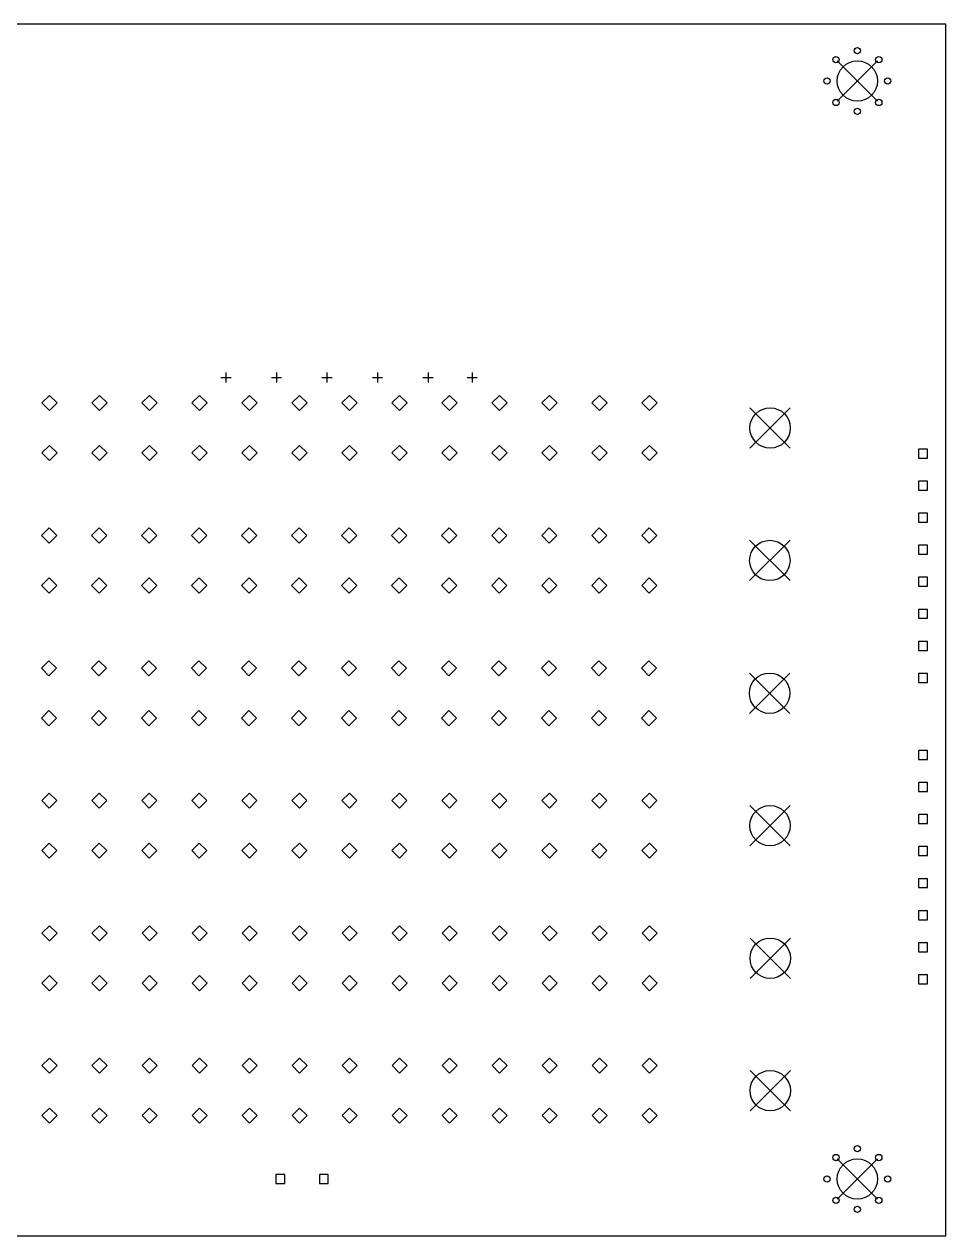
# Model space of a CAD drawing. Extents: x 1.1 to 12.3, y -11.1 to -6.1.
# Drawn here: x 9.45 to 12.323, y -9.843 to -6.063 of the extents above; entities that cross this region are included whole.
import ezdxf

# ---------------------------------------------------------------- set-up
doc = ezdxf.new("R2010")
doc.units = 0
doc.header["$MEASUREMENT"] = 0
doc.layers.add('BLACK', color=7, linetype='CONTINUOUS')

msp = doc.modelspace()

# ---------------------------------------------------------------- linework, layer by layer
at = {"layer": 'BLACK', "linetype": 'CONTINUOUS'}
for p, q in [((12.3228, -6.06299), (1.1811, -6.06299)), ((12.3228, -9.84252), (12.3228, -6.06299)), ((11.9843, -6.17717), (12.1102, -6.30315)), ((12.1102, -6.17717), (11.9843, -6.30315)), ((10.063, -7.16535), (10.0945, -7.16535)), ((10.0787, -7.14961), (10.0787, -7.1811)), ((10.2205, -7.16535), (10.252, -7.16535)), ((10.2362, -7.14961), (10.2362, -7.1811)), ((10.378, -7.16535), (10.4094, -7.16535)), ((10.3937, -7.14961), (10.3937, -7.1811)), ((10.5354, -7.16535), (10.5669, -7.16535)), ((10.5512, -7.14961), (10.5512, -7.1811)), ((10.6929, -7.16535), (10.7244, -7.16535)), ((10.7087, -7.14961), (10.7087, -7.1811)), ((10.8307, -7.16535), (10.8622, -7.16535)), ((10.8465, -7.14961), (10.8465, -7.1811)), ((9.52835, -7.22087), (9.50472, -7.24449)), ((9.50472, -7.24449), (9.52835, -7.26811)), ((9.55197, -7.24449), (9.52835, -7.22087)), ((9.52835, -7.26811), (9.55197, -7.24449)), ((9.68425, -7.22087), (9.66063, -7.24449)), ((9.66063, -7.24449), (9.68425, -7.26811)), ((9.70787, -7.24449), (9.68425, -7.22087)), ((9.68425, -7.26811), (9.70787, -7.24449)), ((9.84016, -7.22087), (9.81654, -7.24449)), ((9.81654, -7.24449), (9.84016, -7.26811)), ((9.86378, -7.24449), (9.84016, -7.22087)), ((9.84016, -7.26811), (9.86378, -7.24449)), ((9.99606, -7.22087), (9.97244, -7.24449)), ((9.97244, -7.24449), (9.99606, -7.26811)), ((10.0197, -7.24449), (9.99606, -7.22087)), ((9.99606, -7.26811), (10.0197, -7.24449)), ((10.152, -7.22087), (10.1283, -7.24449)), ((10.1283, -7.24449), (10.152, -7.26811)), ((10.1756, -7.24449), (10.152, -7.22087)), ((10.152, -7.26811), (10.1756, -7.24449)), ((10.3079, -7.22087), (10.2843, -7.24449)), ((10.2843, -7.24449), (10.3079, -7.26811)), ((10.3315, -7.24449), (10.3079, -7.22087)), ((10.3079, -7.26811), (10.3315, -7.24449)), ((10.4638, -7.22087), (10.4402, -7.24449)), ((10.4402, -7.24449), (10.4638, -7.26811)), ((10.4874, -7.24449), (10.4638, -7.22087)), ((10.4638, -7.26811), (10.4874, -7.24449)), ((10.6197, -7.22087), (10.5961, -7.24449)), ((10.5961, -7.24449), (10.6197, -7.26811)), ((10.6433, -7.24449), (10.6197, -7.22087)), ((10.6197, -7.26811), (10.6433, -7.24449)), ((10.7756, -7.22087), (10.752, -7.24449)), ((10.752, -7.24449), (10.7756, -7.26811)), ((10.7992, -7.24449), (10.7756, -7.22087)), ((10.7756, -7.26811), (10.7992, -7.24449)), ((10.9315, -7.22087), (10.9079, -7.24449)), ((10.9079, -7.24449), (10.9315, -7.26811)), ((10.9551, -7.24449), (10.9315, -7.22087)), ((10.9315, -7.26811), (10.9551, -7.24449)), ((11.0874, -7.22087), (11.0638, -7.24449)), ((11.0638, -7.24449), (11.0874, -7.26811)), ((11.111, -7.24449), (11.0874, -7.22087)), ((11.0874, -7.26811), (11.111, -7.24449)), ((11.2433, -7.22087), (11.2197, -7.24449)), ((11.2197, -7.24449), (11.2433, -7.26811)), ((11.2669, -7.24449), (11.2433, -7.22087)), ((11.2433, -7.26811), (11.2669, -7.24449)), ((11.3992, -7.22087), (11.3756, -7.24449)), ((11.3756, -7.24449), (11.3992, -7.26811)), ((11.4228, -7.24449), (11.3992, -7.22087)), ((11.3992, -7.26811), (11.4228, -7.24449)), ((11.7122, -7.25945), (11.8382, -7.38543)), ((11.8382, -7.25945), (11.7122, -7.38543)), ((9.52835, -7.37677), (9.50472, -7.40039)), ((9.50472, -7.40039), (9.52835, -7.42402)), ((9.55197, -7.40039), (9.52835, -7.37677)), ((9.52835, -7.42402), (9.55197, -7.40039)), ((9.68425, -7.37677), (9.66063, -7.40039)), ((9.66063, -7.40039), (9.68425, -7.42402)), ((9.70787, -7.40039), (9.68425, -7.37677)), ((9.68425, -7.42402), (9.70787, -7.40039)), ((9.84016, -7.37677), (9.81654, -7.40039)), ((9.81654, -7.40039), (9.84016, -7.42402)), ((9.86378, -7.40039), (9.84016, -7.37677)), ((9.84016, -7.42402), (9.86378, -7.40039)), ((9.99606, -7.37677), (9.97244, -7.40039)), ((9.97244, -7.40039), (9.99606, -7.42402)), ((10.0197, -7.40039), (9.99606, -7.37677)), ((9.99606, -7.42402), (10.0197, -7.40039)), ((10.152, -7.37677), (10.1283, -7.40039)), ((10.1283, -7.40039), (10.152, -7.42402)), ((10.1756, -7.40039), (10.152, -7.37677)), ((10.152, -7.42402), (10.1756, -7.40039)), ((10.3079, -7.37677), (10.2843, -7.40039)), ((10.2843, -7.40039), (10.3079, -7.42402)), ((10.3315, -7.40039), (10.3079, -7.37677)), ((10.3079, -7.42402), (10.3315, -7.40039)), ((10.4638, -7.37677), (10.4402, -7.40039)), ((10.4402, -7.40039), (10.4638, -7.42402)), ((10.4874, -7.40039), (10.4638, -7.37677)), ((10.4638, -7.42402), (10.4874, -7.40039)), ((10.6197, -7.37677), (10.5961, -7.40039)), ((10.5961, -7.40039), (10.6197, -7.42402)), ((10.6433, -7.40039), (10.6197, -7.37677)), ((10.6197, -7.42402), (10.6433, -7.40039)), ((10.7756, -7.37677), (10.752, -7.40039)), ((10.752, -7.40039), (10.7756, -7.42402)), ((10.7992, -7.40039), (10.7756, -7.37677)), ((10.7756, -7.42402), (10.7992, -7.40039)), ((10.9315, -7.37677), (10.9079, -7.40039)), ((10.9079, -7.40039), (10.9315, -7.42402)), ((10.9551, -7.40039), (10.9315, -7.37677)), ((10.9315, -7.42402), (10.9551, -7.40039)), ((11.0874, -7.37677), (11.0638, -7.40039)), ((11.0638, -7.40039), (11.0874, -7.42402)), ((11.111, -7.40039), (11.0874, -7.37677)), ((11.0874, -7.42402), (11.111, -7.40039)), ((11.2433, -7.37677), (11.2197, -7.40039)), ((11.2197, -7.40039), (11.2433, -7.42402)), ((11.2669, -7.40039), (11.2433, -7.37677)), ((11.2433, -7.42402), (11.2669, -7.40039)), ((11.3992, -7.37677), (11.3756, -7.40039)), ((11.3756, -7.40039), (11.3992, -7.42402)), ((11.4228, -7.40039), (11.3992, -7.37677)), ((11.3992, -7.42402), (11.4228, -7.40039)), ((12.2659, -7.38844), (12.238, -7.38844)), ((12.238, -7.38844), (12.238, -7.41628)), ((12.2659, -7.41628), (12.2659, -7.38844)), ((12.238, -7.41628), (12.2659, -7.41628)), ((12.2659, -7.48844), (12.238, -7.48844)), ((12.238, -7.48844), (12.238, -7.51628)), ((12.238, -7.51628), (12.2659, -7.51628)), ((12.2659, -7.51628), (12.2659, -7.48844)), ((12.2659, -7.58844), (12.238, -7.58844)), ((12.238, -7.58844), (12.238, -7.61628)), ((12.2659, -7.61628), (12.2659, -7.58844)), ((9.52756, -7.63425), (9.50394, -7.65787)), ((9.55118, -7.65787), (9.52756, -7.63425)), ((9.68346, -7.63425), (9.65984, -7.65787)), ((9.70709, -7.65787), (9.68346, -7.63425)), ((9.83937, -7.63425), (9.81575, -7.65787)), ((9.86299, -7.65787), (9.83937, -7.63425)), ((9.99528, -7.63425), (9.97165, -7.65787)), ((10.0189, -7.65787), (9.99528, -7.63425)), ((10.1512, -7.63425), (10.1276, -7.65787)), ((10.1748, -7.65787), (10.1512, -7.63425)), ((10.3071, -7.63425), (10.2835, -7.65787)), ((10.3307, -7.65787), (10.3071, -7.63425)), ((10.463, -7.63425), (10.4394, -7.65787)), ((10.4866, -7.65787), (10.463, -7.63425)), ((10.6189, -7.63425), (10.5953, -7.65787)), ((10.6425, -7.65787), (10.6189, -7.63425)), ((10.7748, -7.63425), (10.7512, -7.65787)), ((10.7984, -7.65787), (10.7748, -7.63425)), ((10.9307, -7.63425), (10.9071, -7.65787)), ((10.9543, -7.65787), (10.9307, -7.63425)), ((11.0866, -7.63425), (11.063, -7.65787)), ((11.1102, -7.65787), (11.0866, -7.63425)), ((11.2425, -7.63425), (11.2189, -7.65787)), ((11.2661, -7.65787), (11.2425, -7.63425)), ((11.3984, -7.63425), (11.3748, -7.65787)), ((11.422, -7.65787), (11.3984, -7.63425)), ((12.238, -7.61628), (12.2659, -7.61628)), ((9.50394, -7.65787), (9.52756, -7.6815)), ((9.52756, -7.6815), (9.55118, -7.65787)), ((9.65984, -7.65787), (9.68346, -7.6815)), ((9.68346, -7.6815), (9.70709, -7.65787)), ((9.81575, -7.65787), (9.83937, -7.6815)), ((9.83937, -7.6815), (9.86299, -7.65787)), ((9.97165, -7.65787), (9.99528, -7.6815)), ((9.99528, -7.6815), (10.0189, -7.65787)), ((10.1276, -7.65787), (10.1512, -7.6815)), ((10.1512, -7.6815), (10.1748, -7.65787)), ((10.2835, -7.65787), (10.3071, -7.6815)), ((10.3071, -7.6815), (10.3307, -7.65787)), ((10.4394, -7.65787), (10.463, -7.6815)), ((10.463, -7.6815), (10.4866, -7.65787)), ((10.5953, -7.65787), (10.6189, -7.6815)), ((10.6189, -7.6815), (10.6425, -7.65787)), ((10.7512, -7.65787), (10.7748, -7.6815)), ((10.7748, -7.6815), (10.7984, -7.65787)), ((10.9071, -7.65787), (10.9307, -7.6815)), ((10.9307, -7.6815), (10.9543, -7.65787)), ((11.063, -7.65787), (11.0866, -7.6815)), ((11.0866, -7.6815), (11.1102, -7.65787)), ((11.2189, -7.65787), (11.2425, -7.6815)), ((11.2425, -7.6815), (11.2661, -7.65787)), ((11.3748, -7.65787), (11.3984, -7.6815)), ((11.3984, -7.6815), (11.422, -7.65787)), ((11.7114, -7.67283), (11.8374, -7.79882)), ((11.8374, -7.67283), (11.7114, -7.79882)), ((12.2659, -7.68844), (12.238, -7.68844)), ((12.238, -7.68844), (12.238, -7.71628)), ((12.2659, -7.71628), (12.2659, -7.68844)), ((12.238, -7.71628), (12.2659, -7.71628)), ((9.52756, -7.79016), (9.50394, -7.81378)), ((9.50394, -7.81378), (9.52756, -7.8374)), ((9.55118, -7.81378), (9.52756, -7.79016)), ((9.52756, -7.8374), (9.55118, -7.81378)), ((9.68346, -7.79016), (9.65984, -7.81378)), ((9.65984, -7.81378), (9.68346, -7.8374)), ((9.70709, -7.81378), (9.68346, -7.79016)), ((9.68346, -7.8374), (9.70709, -7.81378)), ((9.83937, -7.79016), (9.81575, -7.81378)), ((9.81575, -7.81378), (9.83937, -7.8374)), ((9.86299, -7.81378), (9.83937, -7.79016)), ((9.83937, -7.8374), (9.86299, -7.81378)), ((9.99528, -7.79016), (9.97165, -7.81378)), ((9.97165, -7.81378), (9.99528, -7.8374)), ((10.0189, -7.81378), (9.99528, -7.79016)), ((9.99528, -7.8374), (10.0189, -7.81378)), ((10.1512, -7.79016), (10.1276, -7.81378)), ((10.1276, -7.81378), (10.1512, -7.8374)), ((10.1748, -7.81378), (10.1512, -7.79016)), ((10.1512, -7.8374), (10.1748, -7.81378)), ((10.3071, -7.79016), (10.2835, -7.81378)), ((10.2835, -7.81378), (10.3071, -7.8374)), ((10.3307, -7.81378), (10.3071, -7.79016)), ((10.3071, -7.8374), (10.3307, -7.81378)), ((10.463, -7.79016), (10.4394, -7.81378)), ((10.4394, -7.81378), (10.463, -7.8374)), ((10.4866, -7.81378), (10.463, -7.79016)), ((10.463, -7.8374), (10.4866, -7.81378)), ((10.6189, -7.79016), (10.5953, -7.81378)), ((10.5953, -7.81378), (10.6189, -7.8374)), ((10.6425, -7.81378), (10.6189, -7.79016)), ((10.6189, -7.8374), (10.6425, -7.81378)), ((10.7748, -7.79016), (10.7512, -7.81378)), ((10.7512, -7.81378), (10.7748, -7.8374)), ((10.7984, -7.81378), (10.7748, -7.79016)), ((10.7748, -7.8374), (10.7984, -7.81378)), ((10.9307, -7.79016), (10.9071, -7.81378)), ((10.9071, -7.81378), (10.9307, -7.8374)), ((10.9543, -7.81378), (10.9307, -7.79016)), ((10.9307, -7.8374), (10.9543, -7.81378)), ((11.0866, -7.79016), (11.063, -7.81378)), ((11.063, -7.81378), (11.0866, -7.8374)), ((11.1102, -7.81378), (11.0866, -7.79016)), ((11.0866, -7.8374), (11.1102, -7.81378)), ((11.2425, -7.79016), (11.2189, -7.81378)), ((11.2189, -7.81378), (11.2425, -7.8374)), ((11.2661, -7.81378), (11.2425, -7.79016)), ((11.2425, -7.8374), (11.2661, -7.81378)), ((11.3984, -7.79016), (11.3748, -7.81378)), ((11.3748, -7.81378), (11.3984, -7.8374)), ((11.422, -7.81378), (11.3984, -7.79016)), ((11.3984, -7.8374), (11.422, -7.81378)), ((12.2659, -7.78844), (12.238, -7.78844)), ((12.238, -7.78844), (12.238, -7.81628)), ((12.238, -7.81628), (12.2659, -7.81628)), ((12.2659, -7.81628), (12.2659, -7.78844)), ((12.2659, -7.88844), (12.238, -7.88844)), ((12.238, -7.88844), (12.238, -7.91628)), ((12.2659, -7.91628), (12.2659, -7.88844)), ((12.238, -7.91628), (12.2659, -7.91628)), ((12.2659, -7.98844), (12.238, -7.98844)), ((12.238, -7.98844), (12.238, -8.01628)), ((12.2659, -8.01628), (12.2659, -7.98844)), ((9.52677, -8.04843), (9.50315, -8.07205)), ((9.55039, -8.07205), (9.52677, -8.04843)), ((9.68268, -8.04843), (9.65906, -8.07205)), ((9.7063, -8.07205), (9.68268, -8.04843)), ((9.83858, -8.04843), (9.81496, -8.07205)), ((9.8622, -8.07205), (9.83858, -8.04843)), ((9.99449, -8.04843), (9.97087, -8.07205)), ((10.0181, -8.07205), (9.99449, -8.04843)), ((10.1504, -8.04843), (10.1268, -8.07205)), ((10.174, -8.07205), (10.1504, -8.04843)), ((10.3063, -8.04843), (10.2827, -8.07205)), ((10.3299, -8.07205), (10.3063, -8.04843)), ((10.4622, -8.04843), (10.4386, -8.07205)), ((10.4858, -8.07205), (10.4622, -8.04843)), ((10.6181, -8.04843), (10.5945, -8.07205)), ((10.6417, -8.07205), (10.6181, -8.04843)), ((10.774, -8.04843), (10.7504, -8.07205)), ((10.7976, -8.07205), (10.774, -8.04843)), ((10.9299, -8.04843), (10.9063, -8.07205)), ((10.9535, -8.07205), (10.9299, -8.04843)), ((11.0858, -8.04843), (11.0622, -8.07205)), ((11.1094, -8.07205), (11.0858, -8.04843)), ((11.2417, -8.04843), (11.2181, -8.07205)), ((11.2654, -8.07205), (11.2417, -8.04843)), ((11.3976, -8.04843), (11.374, -8.07205)), ((11.4213, -8.07205), (11.3976, -8.04843)), ((12.238, -8.01628), (12.2659, -8.01628)), ((9.50315, -8.07205), (9.52677, -8.09567)), ((9.52677, -8.09567), (9.55039, -8.07205)), ((9.65906, -8.07205), (9.68268, -8.09567)), ((9.68268, -8.09567), (9.7063, -8.07205)), ((9.81496, -8.07205), (9.83858, -8.09567)), ((9.83858, -8.09567), (9.8622, -8.07205)), ((9.97087, -8.07205), (9.99449, -8.09567)), ((9.99449, -8.09567), (10.0181, -8.07205)), ((10.1268, -8.07205), (10.1504, -8.09567)), ((10.1504, -8.09567), (10.174, -8.07205)), ((10.2827, -8.07205), (10.3063, -8.09567)), ((10.3063, -8.09567), (10.3299, -8.07205)), ((10.4386, -8.07205), (10.4622, -8.09567)), ((10.4622, -8.09567), (10.4858, -8.07205)), ((10.5945, -8.07205), (10.6181, -8.09567)), ((10.6181, -8.09567), (10.6417, -8.07205)), ((10.7504, -8.07205), (10.774, -8.09567)), ((10.774, -8.09567), (10.7976, -8.07205)), ((10.9063, -8.07205), (10.9299, -8.09567)), ((10.9299, -8.09567), (10.9535, -8.07205)), ((11.0622, -8.07205), (11.0858, -8.09567)), ((11.0858, -8.09567), (11.1094, -8.07205)), ((11.2181, -8.07205), (11.2417, -8.09567)), ((11.2417, -8.09567), (11.2654, -8.07205)), ((11.374, -8.07205), (11.3976, -8.09567)), ((11.3976, -8.09567), (11.4213, -8.07205)), ((11.7106, -8.08701), (11.8366, -8.21299)), ((11.8366, -8.08701), (11.7106, -8.21299)), ((12.2659, -8.08844), (12.238, -8.08844)), ((12.238, -8.08844), (12.238, -8.11628)), ((12.238, -8.11628), (12.2659, -8.11628)), ((12.2659, -8.11628), (12.2659, -8.08844)), ((9.52677, -8.20433), (9.50315, -8.22795)), ((9.50315, -8.22795), (9.52677, -8.25157)), ((9.55039, -8.22795), (9.52677, -8.20433)), ((9.52677, -8.25157), (9.55039, -8.22795)), ((9.68268, -8.20433), (9.65906, -8.22795)), ((9.65906, -8.22795), (9.68268, -8.25157)), ((9.7063, -8.22795), (9.68268, -8.20433)), ((9.68268, -8.25157), (9.7063, -8.22795)), ((9.83858, -8.20433), (9.81496, -8.22795)), ((9.81496, -8.22795), (9.83858, -8.25157)), ((9.8622, -8.22795), (9.83858, -8.20433)), ((9.83858, -8.25157), (9.8622, -8.22795)), ((9.99449, -8.20433), (9.97087, -8.22795)), ((9.97087, -8.22795), (9.99449, -8.25157)), ((10.0181, -8.22795), (9.99449, -8.20433)), ((9.99449, -8.25157), (10.0181, -8.22795)), ((10.1504, -8.20433), (10.1268, -8.22795)), ((10.1268, -8.22795), (10.1504, -8.25157)), ((10.174, -8.22795), (10.1504, -8.20433)), ((10.1504, -8.25157), (10.174, -8.22795)), ((10.3063, -8.20433), (10.2827, -8.22795)), ((10.2827, -8.22795), (10.3063, -8.25157)), ((10.3299, -8.22795), (10.3063, -8.20433)), ((10.3063, -8.25157), (10.3299, -8.22795)), ((10.4622, -8.20433), (10.4386, -8.22795)), ((10.4386, -8.22795), (10.4622, -8.25157)), ((10.4858, -8.22795), (10.4622, -8.20433)), ((10.4622, -8.25157), (10.4858, -8.22795)), ((10.6181, -8.20433), (10.5945, -8.22795)), ((10.5945, -8.22795), (10.6181, -8.25157)), ((10.6417, -8.22795), (10.6181, -8.20433)), ((10.6181, -8.25157), (10.6417, -8.22795)), ((10.774, -8.20433), (10.7504, -8.22795)), ((10.7504, -8.22795), (10.774, -8.25157)), ((10.7976, -8.22795), (10.774, -8.20433)), ((10.774, -8.25157), (10.7976, -8.22795)), ((10.9299, -8.20433), (10.9063, -8.22795)), ((10.9063, -8.22795), (10.9299, -8.25157)), ((10.9535, -8.22795), (10.9299, -8.20433)), ((10.9299, -8.25157), (10.9535, -8.22795)), ((11.0858, -8.20433), (11.0622, -8.22795)), ((11.0622, -8.22795), (11.0858, -8.25157)), ((11.1094, -8.22795), (11.0858, -8.20433)), ((11.0858, -8.25157), (11.1094, -8.22795)), ((11.2417, -8.20433), (11.2181, -8.22795)), ((11.2181, -8.22795), (11.2417, -8.25157)), ((11.2654, -8.22795), (11.2417, -8.20433)), ((11.2417, -8.25157), (11.2654, -8.22795)), ((11.3976, -8.20433), (11.374, -8.22795)), ((11.374, -8.22795), (11.3976, -8.25157)), ((11.4213, -8.22795), (11.3976, -8.20433)), ((11.3976, -8.25157), (11.4213, -8.22795)), ((12.2659, -8.3286), (12.238, -8.3286)), ((12.238, -8.3286), (12.238, -8.35644)), ((12.2659, -8.35644), (12.2659, -8.3286)), ((12.238, -8.35644), (12.2659, -8.35644)), ((9.52795, -8.46142), (9.50433, -8.48504)), ((9.55157, -8.48504), (9.52795, -8.46142)), ((9.68386, -8.46142), (9.66024, -8.48504)), ((9.70748, -8.48504), (9.68386, -8.46142)), ((9.83976, -8.46142), (9.81614, -8.48504)), ((9.86339, -8.48504), (9.83976, -8.46142)), ((9.99567, -8.46142), (9.97205, -8.48504)), ((10.0193, -8.48504), (9.99567, -8.46142)), ((10.1516, -8.46142), (10.128, -8.48504)), ((10.1752, -8.48504), (10.1516, -8.46142)), ((10.3075, -8.46142), (10.2839, -8.48504)), ((10.3311, -8.48504), (10.3075, -8.46142)), ((10.4634, -8.46142), (10.4398, -8.48504)), ((10.487, -8.48504), (10.4634, -8.46142)), ((10.6193, -8.46142), (10.5957, -8.48504)), ((10.6429, -8.48504), (10.6193, -8.46142)), ((10.7752, -8.46142), (10.7516, -8.48504)), ((10.7988, -8.48504), (10.7752, -8.46142)), ((10.9311, -8.46142), (10.9075, -8.48504)), ((10.9547, -8.48504), (10.9311, -8.46142)), ((11.087, -8.46142), (11.0634, -8.48504)), ((11.1106, -8.48504), (11.087, -8.46142)), ((11.2429, -8.46142), (11.2193, -8.48504)), ((11.2665, -8.48504), (11.2429, -8.46142)), ((11.3988, -8.46142), (11.3752, -8.48504)), ((11.4224, -8.48504), (11.3988, -8.46142)), ((12.2659, -8.4286), (12.238, -8.4286)), ((12.238, -8.4286), (12.238, -8.45644)), ((12.238, -8.45644), (12.2659, -8.45644)), ((12.2659, -8.45644), (12.2659, -8.4286)), ((9.50433, -8.48504), (9.52795, -8.50866)), ((9.52795, -8.50866), (9.55157, -8.48504)), ((9.66024, -8.48504), (9.68386, -8.50866)), ((9.68386, -8.50866), (9.70748, -8.48504)), ((9.81614, -8.48504), (9.83976, -8.50866)), ((9.83976, -8.50866), (9.86339, -8.48504)), ((9.97205, -8.48504), (9.99567, -8.50866)), ((9.99567, -8.50866), (10.0193, -8.48504)), ((10.128, -8.48504), (10.1516, -8.50866)), ((10.1516, -8.50866), (10.1752, -8.48504)), ((10.2839, -8.48504), (10.3075, -8.50866)), ((10.3075, -8.50866), (10.3311, -8.48504)), ((10.4398, -8.48504), (10.4634, -8.50866)), ((10.4634, -8.50866), (10.487, -8.48504)), ((10.5957, -8.48504), (10.6193, -8.50866)), ((10.6193, -8.50866), (10.6429, -8.48504)), ((10.7516, -8.48504), (10.7752, -8.50866)), ((10.7752, -8.50866), (10.7988, -8.48504)), ((10.9075, -8.48504), (10.9311, -8.50866)), ((10.9311, -8.50866), (10.9547, -8.48504)), ((11.0634, -8.48504), (11.087, -8.50866)), ((11.087, -8.50866), (11.1106, -8.48504)), ((11.2193, -8.48504), (11.2429, -8.50866)), ((11.2429, -8.50866), (11.2665, -8.48504)), ((11.3752, -8.48504), (11.3988, -8.50866)), ((11.3988, -8.50866), (11.4224, -8.48504)), ((11.7118, -8.5), (11.8378, -8.62598)), ((11.8378, -8.5), (11.7118, -8.62598)), ((12.2659, -8.5286), (12.238, -8.5286)), ((12.238, -8.5286), (12.238, -8.55644)), ((12.2659, -8.55644), (12.2659, -8.5286)), ((12.238, -8.55644), (12.2659, -8.55644)), ((9.52795, -8.61732), (9.50433, -8.64094)), ((9.55157, -8.64094), (9.52795, -8.61732)), ((9.68386, -8.61732), (9.66024, -8.64094)), ((9.70748, -8.64094), (9.68386, -8.61732)), ((9.83976, -8.61732), (9.81614, -8.64094)), ((9.86339, -8.64094), (9.83976, -8.61732)), ((9.99567, -8.61732), (9.97205, -8.64094)), ((10.0193, -8.64094), (9.99567, -8.61732)), ((10.1516, -8.61732), (10.128, -8.64094)), ((10.1752, -8.64094), (10.1516, -8.61732)), ((10.3075, -8.61732), (10.2839, -8.64094)), ((10.3311, -8.64094), (10.3075, -8.61732)), ((10.4634, -8.61732), (10.4398, -8.64094)), ((10.487, -8.64094), (10.4634, -8.61732)), ((10.6193, -8.61732), (10.5957, -8.64094)), ((10.6429, -8.64094), (10.6193, -8.61732)), ((10.7752, -8.61732), (10.7516, -8.64094)), ((10.7988, -8.64094), (10.7752, -8.61732)), ((10.9311, -8.61732), (10.9075, -8.64094)), ((10.9547, -8.64094), (10.9311, -8.61732)), ((11.087, -8.61732), (11.0634, -8.64094)), ((11.1106, -8.64094), (11.087, -8.61732)), ((11.2429, -8.61732), (11.2193, -8.64094)), ((11.2665, -8.64094), (11.2429, -8.61732)), ((11.3988, -8.61732), (11.3752, -8.64094)), ((11.4224, -8.64094), (11.3988, -8.61732)), ((9.50433, -8.64094), (9.52795, -8.66457)), ((9.52795, -8.66457), (9.55157, -8.64094)), ((9.66024, -8.64094), (9.68386, -8.66457)), ((9.68386, -8.66457), (9.70748, -8.64094)), ((9.81614, -8.64094), (9.83976, -8.66457)), ((9.83976, -8.66457), (9.86339, -8.64094)), ((9.97205, -8.64094), (9.99567, -8.66457)), ((9.99567, -8.66457), (10.0193, -8.64094)), ((10.128, -8.64094), (10.1516, -8.66457)), ((10.1516, -8.66457), (10.1752, -8.64094)), ((10.2839, -8.64094), (10.3075, -8.66457)), ((10.3075, -8.66457), (10.3311, -8.64094)), ((10.4398, -8.64094), (10.4634, -8.66457)), ((10.4634, -8.66457), (10.487, -8.64094)), ((10.5957, -8.64094), (10.6193, -8.66457)), ((10.6193, -8.66457), (10.6429, -8.64094)), ((10.7516, -8.64094), (10.7752, -8.66457)), ((10.7752, -8.66457), (10.7988, -8.64094)), ((10.9075, -8.64094), (10.9311, -8.66457)), ((10.9311, -8.66457), (10.9547, -8.64094)), ((11.0634, -8.64094), (11.087, -8.66457)), ((11.087, -8.66457), (11.1106, -8.64094)), ((11.2193, -8.64094), (11.2429, -8.66457)), ((11.2429, -8.66457), (11.2665, -8.64094)), ((11.3752, -8.64094), (11.3988, -8.66457)), ((11.3988, -8.66457), (11.4224, -8.64094)), ((12.2659, -8.6286), (12.238, -8.6286)), ((12.238, -8.6286), (12.238, -8.65644)), ((12.2659, -8.65644), (12.2659, -8.6286)), ((12.238, -8.65644), (12.2659, -8.65644)), ((12.2659, -8.7286), (12.238, -8.7286)), ((12.238, -8.7286), (12.238, -8.75644)), ((12.2659, -8.75644), (12.2659, -8.7286)), ((12.238, -8.75644), (12.2659, -8.75644)), ((12.2659, -8.8286), (12.238, -8.8286)), ((12.238, -8.8286), (12.238, -8.85644)), ((12.2659, -8.85644), (12.2659, -8.8286)), ((9.52874, -8.8752), (9.50512, -8.89882)), ((9.55236, -8.89882), (9.52874, -8.8752)), ((9.68465, -8.8752), (9.66102, -8.89882)), ((9.70827, -8.89882), (9.68465, -8.8752)), ((9.84055, -8.8752), (9.81693, -8.89882)), ((9.86417, -8.89882), (9.84055, -8.8752)), ((9.99646, -8.8752), (9.97283, -8.89882)), ((10.0201, -8.89882), (9.99646, -8.8752)), ((10.1524, -8.8752), (10.1287, -8.89882)), ((10.176, -8.89882), (10.1524, -8.8752)), ((10.3083, -8.8752), (10.2846, -8.89882)), ((10.3319, -8.89882), (10.3083, -8.8752)), ((10.4642, -8.8752), (10.4406, -8.89882)), ((10.4878, -8.89882), (10.4642, -8.8752)), ((10.6201, -8.8752), (10.5965, -8.89882)), ((10.6437, -8.89882), (10.6201, -8.8752)), ((10.776, -8.8752), (10.7524, -8.89882)), ((10.7996, -8.89882), (10.776, -8.8752)), ((10.9319, -8.8752), (10.9083, -8.89882)), ((10.9555, -8.89882), (10.9319, -8.8752)), ((11.0878, -8.8752), (11.0642, -8.89882)), ((11.1114, -8.89882), (11.0878, -8.8752)), ((11.2437, -8.8752), (11.2201, -8.89882)), ((11.2673, -8.89882), (11.2437, -8.8752)), ((11.3996, -8.8752), (11.376, -8.89882)), ((11.4232, -8.89882), (11.3996, -8.8752)), ((12.238, -8.85644), (12.2659, -8.85644)), ((9.50512, -8.89882), (9.52874, -8.92244)), ((9.52874, -8.92244), (9.55236, -8.89882)), ((9.66102, -8.89882), (9.68465, -8.92244)), ((9.68465, -8.92244), (9.70827, -8.89882)), ((9.81693, -8.89882), (9.84055, -8.92244)), ((9.84055, -8.92244), (9.86417, -8.89882)), ((9.97283, -8.89882), (9.99646, -8.92244)), ((9.99646, -8.92244), (10.0201, -8.89882)), ((10.1287, -8.89882), (10.1524, -8.92244)), ((10.1524, -8.92244), (10.176, -8.89882)), ((10.2846, -8.89882), (10.3083, -8.92244)), ((10.3083, -8.92244), (10.3319, -8.89882)), ((10.4406, -8.89882), (10.4642, -8.92244)), ((10.4642, -8.92244), (10.4878, -8.89882)), ((10.5965, -8.89882), (10.6201, -8.92244)), ((10.6201, -8.92244), (10.6437, -8.89882)), ((10.7524, -8.89882), (10.776, -8.92244)), ((10.776, -8.92244), (10.7996, -8.89882)), ((10.9083, -8.89882), (10.9319, -8.92244)), ((10.9319, -8.92244), (10.9555, -8.89882)), ((11.0642, -8.89882), (11.0878, -8.92244)), ((11.0878, -8.92244), (11.1114, -8.89882)), ((11.2201, -8.89882), (11.2437, -8.92244)), ((11.2437, -8.92244), (11.2673, -8.89882)), ((11.376, -8.89882), (11.3996, -8.92244)), ((11.3996, -8.92244), (11.4232, -8.89882)), ((11.7126, -8.91378), (11.8386, -9.03976)), ((11.8386, -8.91378), (11.7126, -9.03976)), ((12.2659, -8.9286), (12.238, -8.9286)), ((12.238, -8.9286), (12.238, -8.95644)), ((12.238, -8.95644), (12.2659, -8.95644)), ((12.2659, -8.95644), (12.2659, -8.9286)), ((9.52874, -9.0311), (9.50512, -9.05472)), ((9.55236, -9.05472), (9.52874, -9.0311)), ((9.68465, -9.0311), (9.66102, -9.05472)), ((9.70827, -9.05472), (9.68465, -9.0311)), ((9.84055, -9.0311), (9.81693, -9.05472)), ((9.86417, -9.05472), (9.84055, -9.0311)), ((9.99646, -9.0311), (9.97283, -9.05472)), ((10.0201, -9.05472), (9.99646, -9.0311)), ((10.1524, -9.0311), (10.1287, -9.05472)), ((10.176, -9.05472), (10.1524, -9.0311)), ((10.3083, -9.0311), (10.2846, -9.05472)), ((10.3319, -9.05472), (10.3083, -9.0311)), ((10.4642, -9.0311), (10.4406, -9.05472)), ((10.4878, -9.05472), (10.4642, -9.0311)), ((10.6201, -9.0311), (10.5965, -9.05472)), ((10.6437, -9.05472), (10.6201, -9.0311)), ((10.776, -9.0311), (10.7524, -9.05472)), ((10.7996, -9.05472), (10.776, -9.0311)), ((10.9319, -9.0311), (10.9083, -9.05472)), ((10.9555, -9.05472), (10.9319, -9.0311)), ((11.0878, -9.0311), (11.0642, -9.05472)), ((11.1114, -9.05472), (11.0878, -9.0311)), ((11.2437, -9.0311), (11.2201, -9.05472)), ((11.2673, -9.05472), (11.2437, -9.0311)), ((11.3996, -9.0311), (11.376, -9.05472)), ((11.4232, -9.05472), (11.3996, -9.0311)), ((12.2659, -9.0286), (12.238, -9.0286)), ((12.238, -9.0286), (12.238, -9.05644)), ((12.2659, -9.05644), (12.2659, -9.0286)), ((9.50512, -9.05472), (9.52874, -9.07835)), ((9.52874, -9.07835), (9.55236, -9.05472)), ((9.66102, -9.05472), (9.68465, -9.07835)), ((9.68465, -9.07835), (9.70827, -9.05472)), ((9.81693, -9.05472), (9.84055, -9.07835)), ((9.84055, -9.07835), (9.86417, -9.05472)), ((9.97283, -9.05472), (9.99646, -9.07835)), ((9.99646, -9.07835), (10.0201, -9.05472)), ((10.1287, -9.05472), (10.1524, -9.07835)), ((10.1524, -9.07835), (10.176, -9.05472)), ((10.2846, -9.05472), (10.3083, -9.07835)), ((10.3083, -9.07835), (10.3319, -9.05472)), ((10.4406, -9.05472), (10.4642, -9.07835)), ((10.4642, -9.07835), (10.4878, -9.05472)), ((10.5965, -9.05472), (10.6201, -9.07835)), ((10.6201, -9.07835), (10.6437, -9.05472)), ((10.7524, -9.05472), (10.776, -9.07835)), ((10.776, -9.07835), (10.7996, -9.05472)), ((10.9083, -9.05472), (10.9319, -9.07835)), ((10.9319, -9.07835), (10.9555, -9.05472)), ((11.0642, -9.05472), (11.0878, -9.07835)), ((11.0878, -9.07835), (11.1114, -9.05472)), ((11.2201, -9.05472), (11.2437, -9.07835)), ((11.2437, -9.07835), (11.2673, -9.05472)), ((11.376, -9.05472), (11.3996, -9.07835)), ((11.3996, -9.07835), (11.4232, -9.05472)), ((12.238, -9.05644), (12.2659, -9.05644)), ((9.52874, -9.28819), (9.50512, -9.31181)), ((9.55236, -9.31181), (9.52874, -9.28819)), ((9.68465, -9.28819), (9.66102, -9.31181)), ((9.70827, -9.31181), (9.68465, -9.28819)), ((9.84055, -9.28819), (9.81693, -9.31181)), ((9.86417, -9.31181), (9.84055, -9.28819)), ((9.99646, -9.28819), (9.97283, -9.31181)), ((10.0201, -9.31181), (9.99646, -9.28819)), ((10.1524, -9.28819), (10.1287, -9.31181)), ((10.176, -9.31181), (10.1524, -9.28819)), ((10.3083, -9.28819), (10.2846, -9.31181)), ((10.3319, -9.31181), (10.3083, -9.28819)), ((10.4642, -9.28819), (10.4406, -9.31181)), ((10.4878, -9.31181), (10.4642, -9.28819)), ((10.6201, -9.28819), (10.5965, -9.31181)), ((10.6437, -9.31181), (10.6201, -9.28819)), ((10.776, -9.28819), (10.7524, -9.31181)), ((10.7996, -9.31181), (10.776, -9.28819)), ((10.9319, -9.28819), (10.9083, -9.31181)), ((10.9555, -9.31181), (10.9319, -9.28819)), ((11.0878, -9.28819), (11.0642, -9.31181)), ((11.1114, -9.31181), (11.0878, -9.28819)), ((11.2437, -9.28819), (11.2201, -9.31181)), ((11.2673, -9.31181), (11.2437, -9.28819)), ((11.3996, -9.28819), (11.376, -9.31181)), ((11.4232, -9.31181), (11.3996, -9.28819)), ((9.50512, -9.31181), (9.52874, -9.33543)), ((9.52874, -9.33543), (9.55236, -9.31181)), ((9.66102, -9.31181), (9.68465, -9.33543)), ((9.68465, -9.33543), (9.70827, -9.31181)), ((9.81693, -9.31181), (9.84055, -9.33543)), ((9.84055, -9.33543), (9.86417, -9.31181)), ((9.97283, -9.31181), (9.99646, -9.33543)), ((9.99646, -9.33543), (10.0201, -9.31181)), ((10.1287, -9.31181), (10.1524, -9.33543)), ((10.1524, -9.33543), (10.176, -9.31181)), ((10.2846, -9.31181), (10.3083, -9.33543)), ((10.3083, -9.33543), (10.3319, -9.31181)), ((10.4406, -9.31181), (10.4642, -9.33543)), ((10.4642, -9.33543), (10.4878, -9.31181)), ((10.5965, -9.31181), (10.6201, -9.33543)), ((10.6201, -9.33543), (10.6437, -9.31181)), ((10.7524, -9.31181), (10.776, -9.33543)), ((10.776, -9.33543), (10.7996, -9.31181)), ((10.9083, -9.31181), (10.9319, -9.33543)), ((10.9319, -9.33543), (10.9555, -9.31181)), ((11.0642, -9.31181), (11.0878, -9.33543)), ((11.0878, -9.33543), (11.1114, -9.31181)), ((11.2201, -9.31181), (11.2437, -9.33543)), ((11.2437, -9.33543), (11.2673, -9.31181)), ((11.376, -9.31181), (11.3996, -9.33543)), ((11.3996, -9.33543), (11.4232, -9.31181)), ((11.7126, -9.32677), (11.8386, -9.45276)), ((11.8386, -9.32677), (11.7126, -9.45276)), ((9.52874, -9.44409), (9.50512, -9.46772)), ((9.55236, -9.46772), (9.52874, -9.44409)), ((9.68465, -9.44409), (9.66102, -9.46772)), ((9.70827, -9.46772), (9.68465, -9.44409)), ((9.84055, -9.44409), (9.81693, -9.46772)), ((9.86417, -9.46772), (9.84055, -9.44409)), ((9.99646, -9.44409), (9.97283, -9.46772)), ((10.0201, -9.46772), (9.99646, -9.44409)), ((10.1524, -9.44409), (10.1287, -9.46772)), ((10.176, -9.46772), (10.1524, -9.44409)), ((10.3083, -9.44409), (10.2846, -9.46772)), ((10.3319, -9.46772), (10.3083, -9.44409)), ((10.4642, -9.44409), (10.4406, -9.46772)), ((10.4878, -9.46772), (10.4642, -9.44409)), ((10.6201, -9.44409), (10.5965, -9.46772)), ((10.6437, -9.46772), (10.6201, -9.44409)), ((10.776, -9.44409), (10.7524, -9.46772)), ((10.7996, -9.46772), (10.776, -9.44409)), ((10.9319, -9.44409), (10.9083, -9.46772)), ((10.9555, -9.46772), (10.9319, -9.44409)), ((11.0878, -9.44409), (11.0642, -9.46772)), ((11.1114, -9.46772), (11.0878, -9.44409)), ((11.2437, -9.44409), (11.2201, -9.46772)), ((11.2673, -9.46772), (11.2437, -9.44409)), ((11.3996, -9.44409), (11.376, -9.46772)), ((11.4232, -9.46772), (11.3996, -9.44409)), ((9.50512, -9.46772), (9.52874, -9.49134)), ((9.52874, -9.49134), (9.55236, -9.46772)), ((9.66102, -9.46772), (9.68465, -9.49134)), ((9.68465, -9.49134), (9.70827, -9.46772)), ((9.81693, -9.46772), (9.84055, -9.49134)), ((9.84055, -9.49134), (9.86417, -9.46772)), ((9.97283, -9.46772), (9.99646, -9.49134)), ((9.99646, -9.49134), (10.0201, -9.46772)), ((10.1287, -9.46772), (10.1524, -9.49134)), ((10.1524, -9.49134), (10.176, -9.46772)), ((10.2846, -9.46772), (10.3083, -9.49134)), ((10.3083, -9.49134), (10.3319, -9.46772)), ((10.4406, -9.46772), (10.4642, -9.49134)), ((10.4642, -9.49134), (10.4878, -9.46772)), ((10.5965, -9.46772), (10.6201, -9.49134)), ((10.6201, -9.49134), (10.6437, -9.46772)), ((10.7524, -9.46772), (10.776, -9.49134)), ((10.776, -9.49134), (10.7996, -9.46772)), ((10.9083, -9.46772), (10.9319, -9.49134)), ((10.9319, -9.49134), (10.9555, -9.46772)), ((11.0642, -9.46772), (11.0878, -9.49134)), ((11.0878, -9.49134), (11.1114, -9.46772)), ((11.2201, -9.46772), (11.2437, -9.49134)), ((11.2437, -9.49134), (11.2673, -9.46772)), ((11.376, -9.46772), (11.3996, -9.49134)), ((11.3996, -9.49134), (11.4232, -9.46772)), ((11.9843, -9.60236), (12.1102, -9.72835)), ((12.1102, -9.60236), (11.9843, -9.72835)), ((10.262, -9.65143), (10.2341, -9.65143)), ((10.2341, -9.65143), (10.2341, -9.67927)), ((10.262, -9.67927), (10.262, -9.65143)), ((10.3978, -9.65143), (10.3699, -9.65143)), ((10.3699, -9.65143), (10.3699, -9.67927)), ((10.3978, -9.67927), (10.3978, -9.65143)), ((10.2341, -9.67927), (10.262, -9.67927)), ((10.3699, -9.67927), (10.3978, -9.67927)), ((1.1811, -9.84252), (12.3228, -9.84252))]:
    msp.add_line(p, q, dxfattribs=at)
at = {"layer": 'BLACK'}
for centre, radius in [((12.0472, -6.14567), 0.00984), ((11.9804, -6.17334), 0.00984), ((12.0472, -6.24016), 0.06299), ((12.1141, -6.17334), 0.00984), ((11.9528, -6.24016), 0.00984), ((12.1417, -6.24016), 0.00984), ((11.9804, -6.30697), 0.00984), ((12.1141, -6.30697), 0.00984), ((12.0472, -6.33465), 0.00984), ((11.7752, -7.32244), 0.06299), ((11.7744, -7.73583), 0.06299), ((11.7736, -8.15), 0.06299), ((11.7748, -8.56299), 0.06299), ((11.7756, -8.97677), 0.06299), ((11.7756, -9.38976), 0.06299), ((12.0472, -9.57087), 0.00984), ((11.9804, -9.59854), 0.00984), ((12.1141, -9.59854), 0.00984), ((12.0472, -9.66535), 0.06299), ((11.9528, -9.66535), 0.00984), ((12.1417, -9.66535), 0.00984), ((11.9804, -9.73217), 0.00984), ((12.0472, -9.75984), 0.00984), ((12.1141, -9.73217), 0.00984)]:
    msp.add_circle(centre, radius, dxfattribs=at)

doc.saveas('drawing.dxf')
